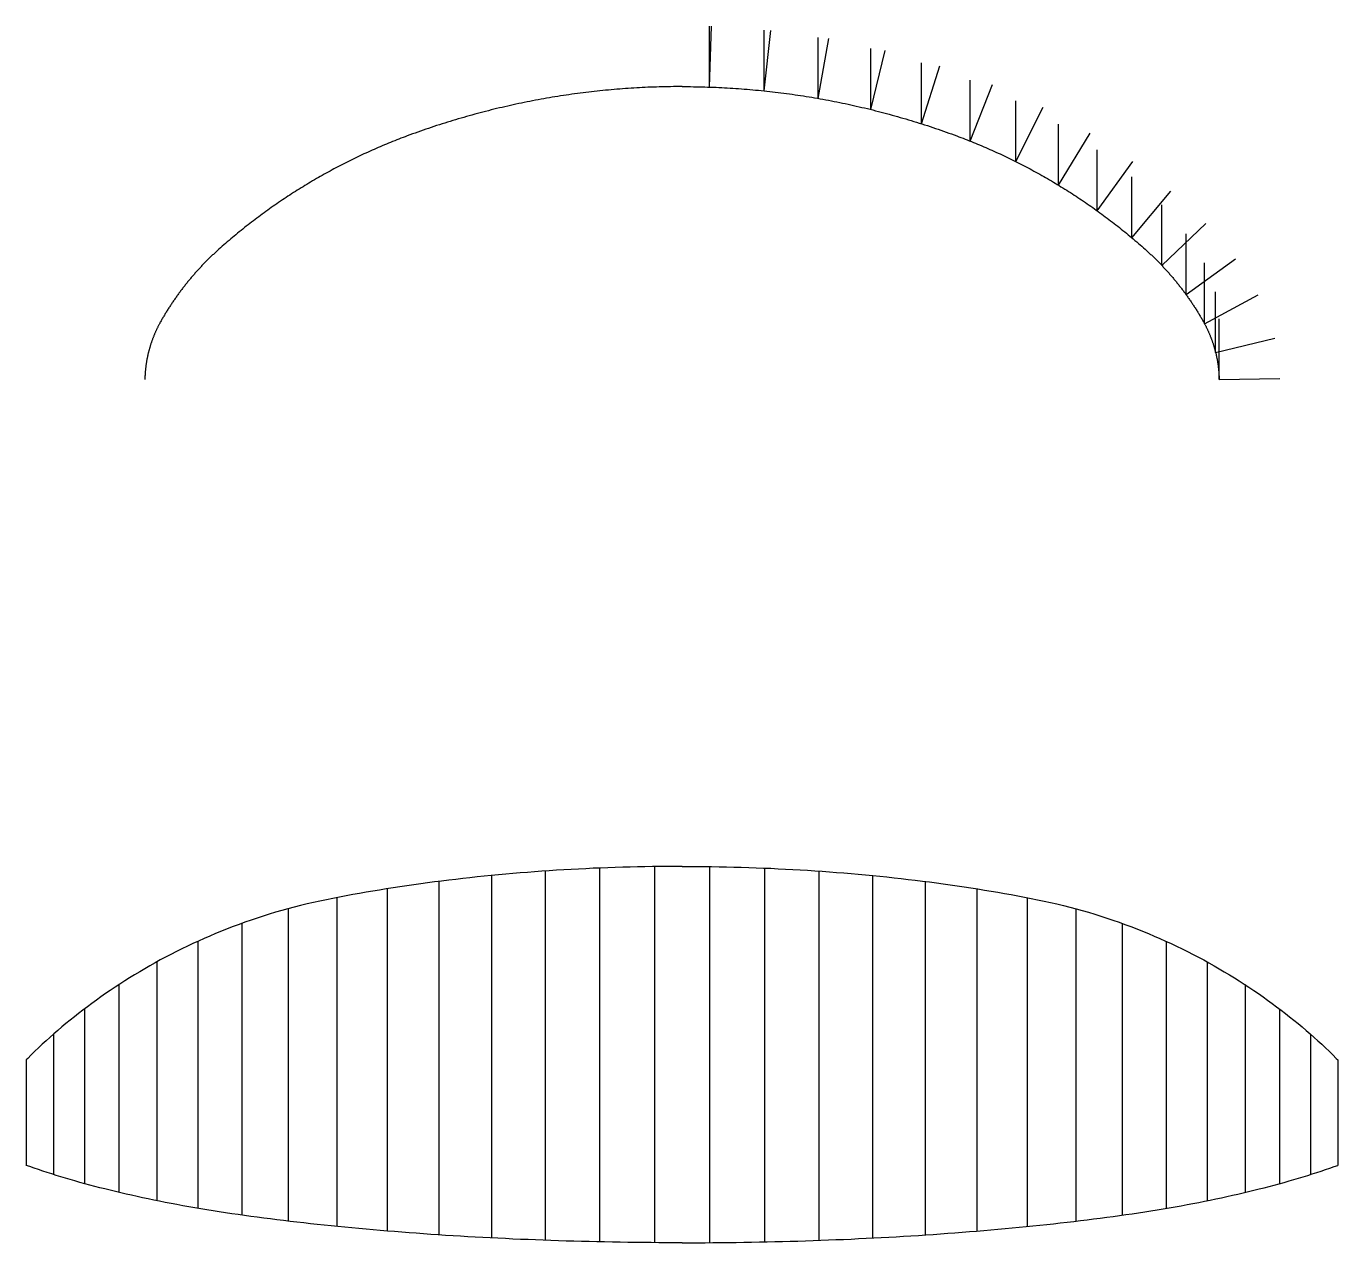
# Model space of a CAD drawing. Extents: x -539 to 539, y -309 to 690.
import ezdxf

# ---------------------------------------------------------------- set-up
doc = ezdxf.new("R2010")
doc.units = 0

msp = doc.modelspace()

# ---------------------------------------------------------------- linework, layer by layer
at = {"layer": 'default', "color": 1, "linetype": 'CONTINUOUS'}
for p, q in [((22.64, 640.44), (22.64, 690.44)), ((67.62, 637.3), (67.62, 687.3)), ((111.9, 631.12), (111.9, 681.12)), ((155.09, 622.04), (155.09, 672.04)), ((196.84, 610.28), (196.84, 660.28)), ((-76.71, 636.28), (-79.03, 636.01)), ((-74.4, 636.56), (-76.71, 636.28)), ((-72.08, 636.82), (-74.4, 636.56)), ((-69.77, 637.07), (-72.08, 636.82)), ((-67.45, 637.32), (-69.77, 637.07)), ((-65.13, 637.56), (-67.45, 637.32)), ((-62.81, 637.79), (-65.13, 637.56)), ((-60.49, 638.01), (-62.81, 637.79)), ((-58.17, 638.22), (-60.49, 638.01)), ((-55.85, 638.43), (-58.17, 638.22)), ((-53.53, 638.62), (-55.85, 638.43)), ((-51.21, 638.81), (-53.53, 638.62)), ((-48.88, 638.99), (-51.21, 638.81)), ((-46.56, 639.16), (-48.88, 638.99)), ((-44.24, 639.32), (-46.56, 639.16)), ((-41.91, 639.48), (-44.24, 639.32)), ((-39.59, 639.62), (-41.91, 639.48)), ((-37.26, 639.76), (-39.59, 639.62)), ((-34.93, 639.89), (-37.26, 639.76)), ((-32.61, 640.01), (-34.93, 639.89)), ((-30.28, 640.12), (-32.61, 640.01)), ((-27.95, 640.23), (-30.28, 640.12)), ((-25.62, 640.33), (-27.95, 640.23)), ((-23.3, 640.41), (-25.62, 640.33)), ((-20.97, 640.49), (-23.3, 640.41)), ((-18.64, 640.56), (-20.97, 640.49)), ((-16.31, 640.63), (-18.64, 640.56)), ((-13.98, 640.68), (-16.31, 640.63)), ((-11.65, 640.73), (-13.98, 640.68)), ((-9.32, 640.76), (-11.65, 640.73)), ((-6.99, 640.79), (-9.32, 640.76)), ((-4.66, 640.81), (-6.99, 640.79)), ((-2.33, 640.83), (-4.66, 640.81)), ((0, 640.83), (-2.33, 640.83)), ((236.81, 596.08), (236.81, 646.08)), ((-141, 625.34), (-143.27, 624.83)), ((-138.73, 625.84), (-141, 625.34)), ((-136.45, 626.34), (-138.73, 625.84)), ((-134.17, 626.82), (-136.45, 626.34)), ((-131.89, 627.3), (-134.17, 626.82)), ((-129.61, 627.77), (-131.89, 627.3)), ((-127.32, 628.23), (-129.61, 627.77)), ((-125.04, 628.68), (-127.32, 628.23)), ((-122.75, 629.13), (-125.04, 628.68)), ((-120.46, 629.56), (-122.75, 629.13)), ((-118.17, 629.99), (-120.46, 629.56)), ((-115.88, 630.41), (-118.17, 629.99)), ((-113.59, 630.82), (-115.88, 630.41)), ((-111.29, 631.22), (-113.59, 630.82)), ((-108.99, 631.62), (-111.29, 631.22)), ((-106.7, 632.01), (-108.99, 631.62)), ((-104.4, 632.39), (-106.7, 632.01)), ((-102.1, 632.76), (-104.4, 632.39)), ((-99.8, 633.12), (-102.1, 632.76)), ((-97.49, 633.47), (-99.8, 633.12)), ((-95.19, 633.82), (-97.49, 633.47)), ((-92.88, 634.16), (-95.19, 633.82)), ((-90.58, 634.48), (-92.88, 634.16)), ((-88.27, 634.8), (-90.58, 634.48)), ((-85.96, 635.12), (-88.27, 634.8)), ((-83.65, 635.42), (-85.96, 635.12)), ((-81.34, 635.72), (-83.65, 635.42)), ((-79.03, 636.01), (-81.34, 635.72)), ((274.49, 579.18), (274.49, 629.18)), ((-181.62, 614.92), (-183.86, 614.26)), ((-179.38, 615.57), (-181.62, 614.92)), ((-177.14, 616.21), (-179.38, 615.57)), ((-174.9, 616.84), (-177.14, 616.21)), ((-172.65, 617.46), (-174.9, 616.84)), ((-170.41, 618.08), (-172.65, 617.46)), ((-168.16, 618.68), (-170.41, 618.08)), ((-165.9, 619.28), (-168.16, 618.68)), ((-163.65, 619.88), (-165.9, 619.28)), ((-161.39, 620.46), (-163.65, 619.88)), ((-159.14, 621.03), (-161.39, 620.46)), ((-156.88, 621.6), (-159.14, 621.03)), ((-154.61, 622.16), (-156.88, 621.6)), ((-152.35, 622.71), (-154.61, 622.16)), ((-150.08, 623.25), (-152.35, 622.71)), ((-147.82, 623.79), (-150.08, 623.25)), ((-145.55, 624.31), (-147.82, 623.79)), ((-143.27, 624.83), (-145.55, 624.31)), ((-214.9, 604.25), (-217.09, 603.47)), ((-212.7, 605.02), (-214.9, 604.25)), ((-210.49, 605.77), (-212.7, 605.02)), ((-208.29, 606.53), (-210.49, 605.77)), ((-206.08, 607.27), (-208.29, 606.53)), ((-203.87, 608), (-206.08, 607.27)), ((-201.65, 608.73), (-203.87, 608)), ((-199.44, 609.45), (-201.65, 608.73)), ((-197.22, 610.16), (-199.44, 609.45)), ((-195, 610.87), (-197.22, 610.16)), ((-192.77, 611.56), (-195, 610.87)), ((-190.55, 612.25), (-192.77, 611.56)), ((-188.32, 612.93), (-190.55, 612.25)), ((-186.09, 613.6), (-188.32, 612.93)), ((-183.86, 614.26), (-186.09, 613.6)), ((309.41, 559.87), (309.41, 609.87)), ((-242.94, 593.59), (-244.63, 592.89)), ((-241.24, 594.29), (-242.94, 593.59)), ((-239.54, 594.98), (-241.24, 594.29)), ((-237.84, 595.67), (-239.54, 594.98)), ((-236.13, 596.35), (-237.84, 595.67)), ((-234.43, 597.02), (-236.13, 596.35)), ((-232.72, 597.69), (-234.43, 597.02)), ((-231.01, 598.35), (-232.72, 597.69)), ((-229.29, 599.01), (-231.01, 598.35)), ((-227.57, 599.65), (-229.29, 599.01)), ((-225.86, 600.29), (-227.57, 599.65)), ((-223.67, 601.1), (-225.86, 600.29)), ((-221.48, 601.9), (-223.67, 601.1)), ((-219.29, 602.69), (-221.48, 601.9)), ((-217.09, 603.47), (-219.29, 602.69)), ((-268.05, 582.34), (-269.71, 581.54)), ((-266.4, 583.14), (-268.05, 582.34)), ((-264.74, 583.92), (-266.4, 583.14)), ((-263.08, 584.7), (-264.74, 583.92)), ((-261.42, 585.48), (-263.08, 584.7)), ((-259.75, 586.25), (-261.42, 585.48)), ((-258.08, 587.01), (-259.75, 586.25)), ((-256.41, 587.77), (-258.08, 587.01)), ((-254.74, 588.52), (-256.41, 587.77)), ((-253.06, 589.26), (-254.74, 588.52)), ((-251.38, 590), (-253.06, 589.26)), ((-249.7, 590.73), (-251.38, 590)), ((-248.01, 591.45), (-249.7, 590.73)), ((-246.32, 592.17), (-248.01, 591.45)), ((-244.63, 592.89), (-246.32, 592.17)), ((341.23, 538.79), (341.23, 588.79)), ((-289.28, 571.46), (-290.89, 570.58)), ((-287.67, 572.33), (-289.28, 571.46)), ((-286.05, 573.2), (-287.67, 572.33)), ((-284.43, 574.06), (-286.05, 573.2)), ((-282.81, 574.92), (-284.43, 574.06)), ((-281.18, 575.77), (-282.81, 574.92)), ((-279.55, 576.61), (-281.18, 575.77)), ((-277.92, 577.45), (-279.55, 576.61)), ((-276.28, 578.28), (-277.92, 577.45)), ((-274.64, 579.1), (-276.28, 578.28)), ((-273, 579.92), (-274.64, 579.1)), ((-271.35, 580.73), (-273, 579.92)), ((-269.71, 581.54), (-271.35, 580.73)), ((-306.81, 561.44), (-308.38, 560.5)), ((-305.23, 562.38), (-306.81, 561.44)), ((-303.65, 563.32), (-305.23, 562.38)), ((-302.07, 564.25), (-303.65, 563.32)), ((-300.48, 565.17), (-302.07, 564.25)), ((-298.89, 566.09), (-300.48, 565.17)), ((-297.3, 567), (-298.89, 566.09)), ((-295.7, 567.9), (-297.3, 567)), ((-294.1, 568.8), (-295.7, 567.9)), ((-292.5, 569.69), (-294.1, 568.8)), ((-290.89, 570.58), (-292.5, 569.69)), ((369.71, 516.62), (369.71, 566.62)), ((-323.9, 550.71), (-325.43, 549.7)), ((-322.37, 551.72), (-323.9, 550.71)), ((-320.83, 552.72), (-322.37, 551.72)), ((-319.28, 553.71), (-320.83, 552.72)), ((-317.74, 554.7), (-319.28, 553.71)), ((-316.19, 555.68), (-317.74, 554.7)), ((-314.63, 556.66), (-316.19, 555.68)), ((-313.07, 557.62), (-314.63, 556.66)), ((-311.51, 558.59), (-313.07, 557.62)), ((-309.95, 559.55), (-311.51, 558.59)), ((-308.38, 560.5), (-309.95, 559.55)), ((-340.54, 539.29), (-342.03, 538.21)), ((-339.05, 540.35), (-340.54, 539.29)), ((-337.55, 541.42), (-339.05, 540.35)), ((-336.05, 542.47), (-337.55, 541.42)), ((-334.54, 543.52), (-336.05, 542.47)), ((-333.03, 544.57), (-334.54, 543.52)), ((-331.52, 545.61), (-333.03, 544.57)), ((-330.01, 546.64), (-331.52, 545.61)), ((-328.49, 547.67), (-330.01, 546.64)), ((-326.96, 548.69), (-328.49, 547.67)), ((-325.43, 549.7), (-326.96, 548.69)), ((394.47, 493.76), (394.47, 543.76)), ((-355.24, 528.31), (-356.69, 527.18)), ((-353.79, 529.43), (-355.24, 528.31)), ((-352.33, 530.55), (-353.79, 529.43)), ((-350.87, 531.66), (-352.33, 530.55)), ((-349.41, 532.76), (-350.87, 531.66)), ((-347.94, 533.87), (-349.41, 532.76)), ((-346.47, 534.96), (-347.94, 533.87)), ((-344.99, 536.05), (-346.47, 534.96)), ((-343.51, 537.13), (-344.99, 536.05)), ((-342.03, 538.21), (-343.51, 537.13)), ((-368.11, 517.96), (-369.52, 516.78)), ((-366.7, 519.13), (-368.11, 517.96)), ((-365.28, 520.3), (-366.7, 519.13)), ((-363.86, 521.46), (-365.28, 520.3)), ((-362.43, 522.61), (-363.86, 521.46)), ((-361, 523.76), (-362.43, 522.61)), ((-359.57, 524.91), (-361, 523.76)), ((-358.13, 526.04), (-359.57, 524.91)), ((-356.69, 527.18), (-358.13, 526.04)), ((414.34, 469.84), (414.34, 519.84)), ((-381.2, 506.66), (-381.78, 506.14)), ((-380.62, 507.18), (-381.2, 506.66)), ((-379.25, 508.4), (-380.62, 507.18)), ((-377.87, 509.61), (-379.25, 508.4)), ((-376.49, 510.82), (-377.87, 509.61)), ((-375.11, 512.02), (-376.49, 510.82)), ((-373.72, 513.22), (-375.11, 512.02)), ((-372.32, 514.41), (-373.72, 513.22)), ((-370.92, 515.6), (-372.32, 514.41)), ((-369.52, 516.78), (-370.92, 515.6)), ((-392.4, 495.91), (-392.94, 495.36)), ((-391.86, 496.47), (-392.4, 495.91)), ((-391.31, 497.02), (-391.86, 496.47)), ((-390.77, 497.57), (-391.31, 497.02)), ((-390.22, 498.12), (-390.77, 497.57)), ((-389.67, 498.67), (-390.22, 498.12)), ((-389.12, 499.21), (-389.67, 498.67)), ((-388.56, 499.76), (-389.12, 499.21)), ((-388.01, 500.3), (-388.56, 499.76)), ((-387.45, 500.84), (-388.01, 500.3)), ((-386.89, 501.38), (-387.45, 500.84)), ((-386.33, 501.92), (-386.89, 501.38)), ((-385.77, 502.45), (-386.33, 501.92)), ((-385.2, 502.98), (-385.77, 502.45)), ((-384.64, 503.51), (-385.2, 502.98)), ((-384.07, 504.04), (-384.64, 503.51)), ((-383.5, 504.57), (-384.07, 504.04)), ((-382.93, 505.1), (-383.5, 504.57)), ((-382.35, 505.62), (-382.93, 505.1)), ((-381.78, 506.14), (-382.35, 505.62)), ((429.49, 445.92), (429.49, 495.92)), ((-401.85, 485.62), (-402.36, 485.03)), ((-401.34, 486.2), (-401.85, 485.62)), ((-400.83, 486.79), (-401.34, 486.2)), ((-400.32, 487.37), (-400.83, 486.79)), ((-399.8, 487.95), (-400.32, 487.37)), ((-399.29, 488.53), (-399.8, 487.95)), ((-398.77, 489.11), (-399.29, 488.53)), ((-398.25, 489.69), (-398.77, 489.11)), ((-397.73, 490.26), (-398.25, 489.69)), ((-397.2, 490.84), (-397.73, 490.26)), ((-396.68, 491.41), (-397.2, 490.84)), ((-396.15, 491.98), (-396.68, 491.41)), ((-395.62, 492.54), (-396.15, 491.98)), ((-395.09, 493.11), (-395.62, 492.54)), ((-394.55, 493.67), (-395.09, 493.11)), ((-394.02, 494.24), (-394.55, 493.67)), ((-393.48, 494.8), (-394.02, 494.24)), ((-392.94, 495.36), (-393.48, 494.8)), ((-410.66, 474.78), (-411.13, 474.16)), ((-410.19, 475.39), (-410.66, 474.78)), ((-409.72, 476.01), (-410.19, 475.39)), ((-409.24, 476.62), (-409.72, 476.01)), ((-408.76, 477.23), (-409.24, 476.62)), ((-408.28, 477.84), (-408.76, 477.23)), ((-407.8, 478.45), (-408.28, 477.84)), ((-407.31, 479.06), (-407.8, 478.45)), ((-406.83, 479.66), (-407.31, 479.06)), ((-406.34, 480.26), (-406.83, 479.66)), ((-405.85, 480.87), (-406.34, 480.26)), ((-405.35, 481.47), (-405.85, 480.87)), ((-404.86, 482.06), (-405.35, 481.47)), ((-404.36, 482.66), (-404.86, 482.06)), ((-403.86, 483.26), (-404.36, 482.66)), ((-403.36, 483.85), (-403.86, 483.26)), ((-402.86, 484.44), (-403.36, 483.85)), ((-402.36, 485.03), (-402.86, 484.44)), ((-418.38, 464.07), (-418.81, 463.42)), ((-417.94, 464.71), (-418.38, 464.07)), ((-417.5, 465.35), (-417.94, 464.71)), ((-417.06, 465.99), (-417.5, 465.35)), ((-416.62, 466.63), (-417.06, 465.99)), ((-416.17, 467.26), (-416.62, 466.63)), ((-415.72, 467.9), (-416.17, 467.26)), ((-415.27, 468.53), (-415.72, 467.9)), ((-414.82, 469.16), (-415.27, 468.53)), ((-414.37, 469.79), (-414.82, 469.16)), ((-413.91, 470.42), (-414.37, 469.79)), ((-413.45, 471.05), (-413.91, 470.42)), ((-412.99, 471.67), (-413.45, 471.05)), ((-412.53, 472.3), (-412.99, 471.67)), ((-412.07, 472.92), (-412.53, 472.3)), ((-411.6, 473.54), (-412.07, 472.92)), ((-411.13, 474.16), (-411.6, 473.54)), ((438.6, 422.24), (438.6, 472.24)), ((-425.47, 452.94), (-425.87, 452.27)), ((-425.07, 453.61), (-425.47, 452.94)), ((-424.67, 454.27), (-425.07, 453.61)), ((-424.26, 454.93), (-424.67, 454.27)), ((-423.86, 455.59), (-424.26, 454.93)), ((-423.45, 456.25), (-423.86, 455.59)), ((-423.04, 456.91), (-423.45, 456.25)), ((-422.62, 457.57), (-423.04, 456.91)), ((-422.21, 458.23), (-422.62, 457.57)), ((-421.79, 458.88), (-422.21, 458.23)), ((-421.37, 459.53), (-421.79, 458.88)), ((-420.95, 460.19), (-421.37, 459.53)), ((-420.53, 460.84), (-420.95, 460.19)), ((-420.1, 461.49), (-420.53, 460.84)), ((-419.67, 462.13), (-420.1, 461.49)), ((-419.24, 462.78), (-419.67, 462.13)), ((-418.81, 463.42), (-419.24, 462.78)), ((-431.38, 442.22), (-431.6, 441.77)), ((-431.16, 442.67), (-431.38, 442.22)), ((-430.94, 443.12), (-431.16, 442.67)), ((-430.71, 443.57), (-430.94, 443.12)), ((-430.49, 444.02), (-430.71, 443.57)), ((-430.26, 444.47), (-430.49, 444.02)), ((-430.02, 444.92), (-430.26, 444.47)), ((-429.79, 445.36), (-430.02, 444.92)), ((-429.55, 445.81), (-429.79, 445.36)), ((-429.31, 446.25), (-429.55, 445.81)), ((-429.07, 446.69), (-429.31, 446.25)), ((-428.83, 447.13), (-429.07, 446.69)), ((-428.59, 447.57), (-428.83, 447.13)), ((-428.2, 448.24), (-428.59, 447.57)), ((-427.82, 448.92), (-428.2, 448.24)), ((-427.43, 449.59), (-427.82, 448.92)), ((-427.04, 450.26), (-427.43, 449.59)), ((-426.65, 450.94), (-427.04, 450.26)), ((-426.26, 451.6), (-426.65, 450.94)), ((-425.87, 452.27), (-426.26, 451.6)), ((441.49, 400), (441.49, 450)), ((-435.83, 431.55), (-436, 431.07)), ((-435.67, 432.02), (-435.83, 431.55)), ((-435.5, 432.5), (-435.67, 432.02)), ((-435.32, 432.97), (-435.5, 432.5)), ((-435.15, 433.44), (-435.32, 432.97)), ((-434.97, 433.91), (-435.15, 433.44)), ((-434.79, 434.38), (-434.97, 433.91)), ((-434.61, 434.85), (-434.79, 434.38)), ((-434.43, 435.32), (-434.61, 434.85)), ((-434.24, 435.79), (-434.43, 435.32)), ((-434.05, 436.25), (-434.24, 435.79)), ((-433.86, 436.72), (-434.05, 436.25)), ((-433.67, 437.18), (-433.86, 436.72)), ((-433.47, 437.65), (-433.67, 437.18)), ((-433.27, 438.11), (-433.47, 437.65)), ((-433.07, 438.57), (-433.27, 438.11)), ((-432.87, 439.03), (-433.07, 438.57)), ((-432.66, 439.49), (-432.87, 439.03)), ((-432.46, 439.95), (-432.66, 439.49)), ((-432.25, 440.4), (-432.46, 439.95)), ((-432.03, 440.86), (-432.25, 440.4)), ((-431.82, 441.32), (-432.03, 440.86)), ((-431.6, 441.77), (-431.82, 441.32)), ((-439.03, 420.44), (-439.14, 419.95)), ((-438.92, 420.93), (-439.03, 420.44)), ((-438.8, 421.42), (-438.92, 420.93)), ((-438.68, 421.91), (-438.8, 421.42)), ((-438.57, 422.4), (-438.68, 421.91)), ((-438.44, 422.88), (-438.57, 422.4)), ((-438.32, 423.37), (-438.44, 422.88)), ((-438.19, 423.86), (-438.32, 423.37)), ((-438.06, 424.34), (-438.19, 423.86)), ((-437.93, 424.83), (-438.06, 424.34)), ((-437.8, 425.31), (-437.93, 424.83)), ((-437.66, 425.8), (-437.8, 425.31)), ((-437.52, 426.28), (-437.66, 425.8)), ((-437.38, 426.76), (-437.52, 426.28)), ((-437.24, 427.25), (-437.38, 426.76)), ((-437.09, 427.73), (-437.24, 427.25)), ((-436.94, 428.21), (-437.09, 427.73)), ((-436.79, 428.69), (-436.94, 428.21)), ((-436.64, 429.17), (-436.79, 428.69)), ((-436.48, 429.65), (-436.64, 429.17)), ((-436.32, 430.12), (-436.48, 429.65)), ((-436.16, 430.6), (-436.32, 430.12)), ((-436, 431.07), (-436.16, 430.6)), ((-440.82, 410.03), (-440.87, 409.53)), ((-440.76, 410.53), (-440.82, 410.03)), ((-440.69, 411.03), (-440.76, 410.53)), ((-440.63, 411.53), (-440.69, 411.03)), ((-440.56, 412.03), (-440.63, 411.53)), ((-440.49, 412.53), (-440.56, 412.03)), ((-440.42, 413.02), (-440.49, 412.53)), ((-440.34, 413.52), (-440.42, 413.02)), ((-440.26, 414.02), (-440.34, 413.52)), ((-440.18, 414.51), (-440.26, 414.02)), ((-440.1, 415.01), (-440.18, 414.51)), ((-440.02, 415.51), (-440.1, 415.01)), ((-439.93, 416), (-440.02, 415.51)), ((-439.84, 416.5), (-439.93, 416)), ((-439.75, 416.99), (-439.84, 416.5)), ((-439.65, 417.49), (-439.75, 416.99)), ((-439.55, 417.98), (-439.65, 417.49)), ((-439.45, 418.47), (-439.55, 417.98)), ((-439.35, 418.96), (-439.45, 418.47)), ((-439.25, 419.46), (-439.35, 418.96)), ((-439.14, 419.95), (-439.25, 419.46)), ((-441.48, 400.5), (-441.49, 400)), ((-441.47, 401.01), (-441.48, 400.5)), ((-441.46, 401.51), (-441.47, 401.01)), ((-441.44, 402.01), (-441.46, 401.51)), ((-441.42, 402.51), (-441.44, 402.01)), ((-441.4, 403.02), (-441.42, 402.51)), ((-441.37, 403.52), (-441.4, 403.02)), ((-441.34, 404.02), (-441.37, 403.52)), ((-441.31, 404.52), (-441.34, 404.02)), ((-441.28, 405.02), (-441.31, 404.52)), ((-441.24, 405.53), (-441.28, 405.02)), ((-441.21, 406.03), (-441.24, 405.53)), ((-441.17, 406.53), (-441.21, 406.03)), ((-441.12, 407.03), (-441.17, 406.53)), ((-441.08, 407.53), (-441.12, 407.03)), ((-441.03, 408.03), (-441.08, 407.53)), ((-440.98, 408.53), (-441.03, 408.03)), ((-440.93, 409.03), (-440.98, 408.53)), ((-440.87, 409.53), (-440.93, 409.03)), ((0, 0), (-6.1, -0.01)), ((0, 0), (6.1, -0.01)), ((-185.99, -10.66), (-191.78, -11.35)), ((-180.17, -9.99), (-185.99, -10.66)), ((-174.34, -9.34), (-180.17, -9.99)), ((-168.49, -8.71), (-174.34, -9.34)), ((-162.62, -8.1), (-168.49, -8.71)), ((-156.74, -7.51), (-162.62, -8.1)), ((-150.84, -6.95), (-156.74, -7.51)), ((-156.6, -7.5), (-156.6, -305.4)), ((-144.92, -6.41), (-150.84, -6.95)), ((-138.99, -5.89), (-144.92, -6.41)), ((-133.05, -5.39), (-138.99, -5.89)), ((-127.09, -4.91), (-133.05, -5.39)), ((-121.12, -4.46), (-127.09, -4.91)), ((-115.14, -4.02), (-121.12, -4.46)), ((-109.15, -3.61), (-115.14, -4.02)), ((-112.46, -3.84), (-112.46, -307.32)), ((-103.15, -3.22), (-109.15, -3.61)), ((-97.13, -2.86), (-103.15, -3.22)), ((-91.11, -2.51), (-97.13, -2.86)), ((-85.08, -2.19), (-91.11, -2.51)), ((-79.04, -1.89), (-85.08, -2.19)), ((-72.99, -1.61), (-79.04, -1.89)), ((-66.93, -1.35), (-72.99, -1.61)), ((-67.75, -1.39), (-67.75, -308.6)), ((-60.87, -1.12), (-66.93, -1.35)), ((-54.8, -0.9), (-60.87, -1.12)), ((-48.72, -0.72), (-54.8, -0.9)), ((-42.64, -0.55), (-48.72, -0.72)), ((-36.56, -0.4), (-42.64, -0.55)), ((-30.47, -0.28), (-36.56, -0.4)), ((-24.38, -0.18), (-30.47, -0.28)), ((-18.29, -0.1), (-24.38, -0.18)), ((-22.65, -0.16), (-22.65, -309.25)), ((-12.19, -0.04), (-18.29, -0.1)), ((-6.1, -0.01), (-12.19, -0.04)), ((6.1, -0.01), (12.19, -0.04)), ((12.19, -0.04), (18.29, -0.1)), ((18.29, -0.1), (24.38, -0.18)), ((24.38, -0.18), (30.47, -0.28)), ((30.47, -0.28), (36.56, -0.4)), ((36.56, -0.4), (42.64, -0.55)), ((42.64, -0.55), (48.72, -0.72)), ((48.72, -0.72), (54.8, -0.9)), ((54.8, -0.9), (60.87, -1.12)), ((60.87, -1.12), (66.93, -1.35)), ((66.93, -1.35), (72.99, -1.61)), ((72.99, -1.61), (79.04, -1.89)), ((79.04, -1.89), (85.08, -2.19)), ((85.08, -2.19), (91.11, -2.51)), ((91.11, -2.51), (97.13, -2.86)), ((97.13, -2.86), (103.15, -3.22)), ((103.15, -3.22), (109.15, -3.61)), ((109.15, -3.61), (115.14, -4.02)), ((115.14, -4.02), (121.12, -4.46)), ((121.12, -4.46), (127.09, -4.91)), ((127.09, -4.91), (133.05, -5.39)), ((133.05, -5.39), (138.99, -5.89)), ((138.99, -5.89), (144.92, -6.41)), ((144.92, -6.41), (150.84, -6.95)), ((150.84, -6.95), (156.74, -7.51)), ((156.74, -7.51), (162.62, -8.1)), ((162.62, -8.1), (168.49, -8.71)), ((168.49, -8.71), (174.34, -9.34)), ((174.34, -9.34), (180.17, -9.99)), ((180.17, -9.99), (185.99, -10.66)), ((185.99, -10.66), (191.78, -11.35)), ((-259.69, -21.3), (-265.19, -22.26)), ((-254.16, -20.35), (-259.69, -21.3)), ((-248.6, -19.43), (-254.16, -20.35)), ((-243.02, -18.53), (-248.6, -19.43)), ((-237.42, -17.65), (-243.02, -18.53)), ((-242.42, -18.43), (-242.42, -299.7)), ((-231.79, -16.79), (-237.42, -17.65)), ((-226.14, -15.95), (-231.79, -16.79)), ((-220.47, -15.13), (-226.14, -15.95)), ((-214.77, -14.33), (-220.47, -15.13)), ((-209.06, -13.56), (-214.77, -14.33)), ((-203.32, -12.8), (-209.06, -13.56)), ((-197.56, -12.06), (-203.32, -12.8)), ((-199.98, -12.37), (-199.98, -302.86)), ((-191.78, -11.35), (-197.56, -12.06)), ((191.78, -11.35), (197.56, -12.06)), ((197.56, -12.06), (203.32, -12.8)), ((203.32, -12.8), (209.06, -13.56)), ((209.06, -13.56), (214.77, -14.33)), ((214.77, -14.33), (220.47, -15.13)), ((220.47, -15.13), (226.14, -15.95)), ((226.14, -15.95), (231.79, -16.79)), ((231.79, -16.79), (237.42, -17.65)), ((237.42, -17.65), (243.02, -18.53)), ((243.02, -18.53), (248.6, -19.43)), ((248.6, -19.43), (254.16, -20.35)), ((254.16, -20.35), (259.69, -21.3)), ((259.69, -21.3), (265.19, -22.26)), ((-313.46, -32.13), (-318.67, -33.45)), ((-308.21, -30.86), (-313.46, -32.13)), ((-302.94, -29.64), (-308.21, -30.86)), ((-297.63, -28.48), (-302.94, -29.64)), ((-292.3, -27.37), (-297.63, -28.48)), ((-286.93, -26.31), (-292.3, -27.37)), ((-281.54, -25.27), (-286.93, -26.31)), ((-283.72, -25.69), (-283.72, -295.93)), ((-276.12, -24.24), (-281.54, -25.27)), ((-270.67, -23.24), (-276.12, -24.24)), ((-265.19, -22.26), (-270.67, -23.24)), ((265.19, -22.26), (270.67, -23.24)), ((270.67, -23.24), (276.12, -24.24)), ((276.12, -24.24), (281.54, -25.27)), ((281.54, -25.27), (286.93, -26.31)), ((286.93, -26.31), (292.3, -27.37)), ((292.3, -27.37), (297.63, -28.48)), ((297.63, -28.48), (302.94, -29.64)), ((302.94, -29.64), (308.21, -30.86)), ((308.21, -30.86), (313.46, -32.13)), ((313.46, -32.13), (318.67, -33.45)), ((-349.27, -42.5), (-354.25, -44.18)), ((-344.25, -40.87), (-349.27, -42.5)), ((-339.2, -39.28), (-344.25, -40.87)), ((-334.12, -37.75), (-339.2, -39.28)), ((-329, -36.27), (-334.12, -37.75)), ((-323.85, -34.83), (-329, -36.27)), ((-318.67, -33.45), (-323.85, -34.83)), ((-323.64, -34.78), (-323.64, -291.58)), ((318.67, -33.45), (323.85, -34.83)), ((323.85, -34.83), (329, -36.27)), ((329, -36.27), (334.12, -37.75)), ((334.12, -37.75), (339.2, -39.28)), ((339.2, -39.28), (344.25, -40.87)), ((344.25, -40.87), (349.27, -42.5)), ((349.27, -42.5), (354.25, -44.18)), ((-378.6, -53.29), (-383.36, -55.24)), ((-373.8, -51.38), (-378.6, -53.29)), ((-368.97, -49.51), (-373.8, -51.38)), ((-364.1, -47.69), (-368.97, -49.51)), ((-359.19, -45.91), (-364.1, -47.69)), ((-361.82, -46.86), (-361.82, -286.67)), ((-354.25, -44.18), (-359.19, -45.91)), ((354.25, -44.18), (359.19, -45.91)), ((359.19, -45.91), (364.1, -47.69)), ((364.1, -47.69), (368.97, -49.51)), ((368.97, -49.51), (373.8, -51.38)), ((373.8, -51.38), (378.6, -53.29)), ((378.6, -53.29), (383.36, -55.24)), ((-402.01, -63.47), (-406.58, -65.62)), ((-397.41, -61.35), (-402.01, -63.47)), ((-397.91, -61.58), (-397.91, -281.06)), ((-392.77, -59.27), (-397.41, -61.35)), ((-388.08, -57.24), (-392.77, -59.27)), ((-383.36, -55.24), (-388.08, -57.24)), ((383.36, -55.24), (388.08, -57.24)), ((388.08, -57.24), (392.77, -59.27)), ((392.77, -59.27), (397.41, -61.35)), ((397.41, -61.35), (402.01, -63.47)), ((402.01, -63.47), (406.58, -65.62)), ((-424.42, -74.61), (-428.78, -76.94)), ((-420.02, -72.31), (-424.42, -74.61)), ((-415.58, -70.04), (-420.02, -72.31)), ((-411.1, -67.81), (-415.58, -70.04)), ((-406.58, -65.62), (-411.1, -67.81)), ((406.58, -65.62), (411.1, -67.81)), ((411.1, -67.81), (415.58, -70.04)), ((415.58, -70.04), (420.02, -72.31)), ((420.02, -72.31), (424.42, -74.61)), ((424.42, -74.61), (428.78, -76.94)), ((-441.58, -84.13), (-445.76, -86.59)), ((-437.36, -81.7), (-441.58, -84.13)), ((-433.09, -79.3), (-437.36, -81.7)), ((-428.78, -76.94), (-433.09, -79.3)), ((-431.64, -78.51), (-431.64, -274.77)), ((428.78, -76.94), (433.09, -79.3)), ((433.09, -79.3), (437.36, -81.7)), ((437.36, -81.7), (441.58, -84.13)), ((441.58, -84.13), (445.76, -86.59)), ((-462.04, -96.7), (-466, -99.29)), ((-458.04, -94.13), (-462.04, -96.7)), ((-453.99, -91.59), (-458.04, -94.13)), ((-449.9, -89.08), (-453.99, -91.59)), ((-445.76, -86.59), (-449.9, -89.08)), ((445.76, -86.59), (449.9, -89.08)), ((449.9, -89.08), (453.99, -91.59)), ((453.99, -91.59), (458.04, -94.13)), ((458.04, -94.13), (462.04, -96.7)), ((462.04, -96.7), (466, -99.29)), ((-477.58, -107.21), (-481.34, -109.89)), ((-473.76, -104.55), (-477.58, -107.21)), ((-469.9, -101.91), (-473.76, -104.55)), ((-466, -99.29), (-469.9, -101.91)), ((-462.75, -97.17), (-462.75, -267.95)), ((466, -99.29), (469.9, -101.91)), ((469.9, -101.91), (473.76, -104.55)), ((473.76, -104.55), (477.58, -107.21)), ((477.58, -107.21), (481.34, -109.89)), ((-492.35, -118.06), (-495.92, -120.82)), ((-488.73, -115.32), (-492.35, -118.06)), ((-491.09, -117.1), (-491.09, -260.74)), ((-485.06, -112.6), (-488.73, -115.32)), ((-481.34, -109.89), (-485.06, -112.6)), ((481.34, -109.89), (485.06, -112.6)), ((485.06, -112.6), (488.73, -115.32)), ((488.73, -115.32), (492.35, -118.06)), ((492.35, -118.06), (495.92, -120.82)), ((-506.34, -129.18), (-509.71, -132)), ((-502.92, -126.38), (-506.34, -129.18)), ((-499.44, -123.59), (-502.92, -126.38)), ((-495.92, -120.82), (-499.44, -123.59)), ((495.92, -120.82), (499.44, -123.59)), ((499.44, -123.59), (502.92, -126.38)), ((502.92, -126.38), (506.34, -129.18)), ((506.34, -129.18), (509.71, -132)), ((-516.3, -137.66), (-519.51, -140.51)), ((-516.52, -137.86), (-516.52, -253.27)), ((-513.03, -134.82), (-516.3, -137.66)), ((-509.71, -132), (-513.03, -134.82)), ((509.71, -132), (513.03, -134.82)), ((513.03, -134.82), (516.3, -137.66)), ((516.3, -137.66), (519.51, -140.51)), ((-528.85, -149.12), (-531.86, -152)), ((-525.79, -146.24), (-528.85, -149.12)), ((-522.68, -143.37), (-525.79, -146.24)), ((-519.51, -140.51), (-522.68, -143.37)), ((519.51, -140.51), (522.68, -143.37)), ((522.68, -143.37), (525.79, -146.24)), ((525.79, -146.24), (528.85, -149.12)), ((528.85, -149.12), (531.86, -152)), ((-537.71, -157.78), (-539, -159.09)), ((-539, -159.09), (-539, -245.71)), ((-539, -159.09), (-539, -245.71)), ((-534.81, -154.89), (-537.71, -157.78)), ((-531.86, -152), (-534.81, -154.89)), ((531.86, -152), (534.81, -154.89)), ((534.81, -154.89), (537.71, -157.78)), ((537.71, -157.78), (539, -159.09)), ((539, -159.09), (539, -245.71)), ((-535.95, -246.79), (-539, -245.71)), ((-532.49, -248.01), (-535.95, -246.79)), ((532.49, -248.01), (535.95, -246.79)), ((535.95, -246.79), (539, -245.71)), ((-528.96, -249.21), (-532.49, -248.01)), ((-525.39, -250.41), (-528.96, -249.21)), ((-521.76, -251.6), (-525.39, -250.41)), ((-518.08, -252.78), (-521.76, -251.6)), ((-514.35, -253.95), (-518.08, -252.78)), ((-510.57, -255.11), (-514.35, -253.95)), ((-506.74, -256.27), (-510.57, -255.11)), ((-502.85, -257.41), (-506.74, -256.27)), ((-498.92, -258.55), (-502.85, -257.41)), ((-494.94, -259.67), (-498.92, -258.55)), ((494.94, -259.67), (498.92, -258.55)), ((498.92, -258.55), (502.85, -257.41)), ((502.85, -257.41), (506.74, -256.27)), ((506.74, -256.27), (510.57, -255.11)), ((510.57, -255.11), (514.35, -253.95)), ((514.35, -253.95), (518.08, -252.78)), ((518.08, -252.78), (521.76, -251.6)), ((521.76, -251.6), (525.39, -250.41)), ((525.39, -250.41), (528.96, -249.21)), ((528.96, -249.21), (532.49, -248.01)), ((-490.9, -260.79), (-494.94, -259.67)), ((-486.82, -261.89), (-490.9, -260.79)), ((-482.69, -262.99), (-486.82, -261.89)), ((-478.51, -264.07), (-482.69, -262.99)), ((-474.28, -265.14), (-478.51, -264.07)), ((-470.01, -266.2), (-474.28, -265.14)), ((-465.68, -267.25), (-470.01, -266.2)), ((-461.32, -268.29), (-465.68, -267.25)), ((-456.9, -269.32), (-461.32, -268.29)), ((-452.44, -270.33), (-456.9, -269.32)), ((452.44, -270.33), (456.9, -269.32)), ((456.9, -269.32), (461.32, -268.29)), ((461.32, -268.29), (465.68, -267.25)), ((465.68, -267.25), (470.01, -266.2)), ((470.01, -266.2), (474.28, -265.14)), ((474.28, -265.14), (478.51, -264.07)), ((478.51, -264.07), (482.69, -262.99)), ((482.69, -262.99), (486.82, -261.89)), ((486.82, -261.89), (490.9, -260.79)), ((490.9, -260.79), (494.94, -259.67)), ((-447.94, -271.33), (-452.44, -270.33)), ((-443.39, -272.32), (-447.94, -271.33)), ((-438.79, -273.3), (-443.39, -272.32)), ((-434.15, -274.26), (-438.79, -273.3)), ((-429.47, -275.21), (-434.15, -274.26)), ((-424.75, -276.15), (-429.47, -275.21)), ((-419.98, -277.07), (-424.75, -276.15)), ((-415.17, -277.98), (-419.98, -277.07)), ((-410.32, -278.87), (-415.17, -277.98)), ((-405.43, -279.75), (-410.32, -278.87)), ((-400.49, -280.61), (-405.43, -279.75)), ((400.49, -280.61), (405.43, -279.75)), ((405.43, -279.75), (410.32, -278.87)), ((410.32, -278.87), (415.17, -277.98)), ((415.17, -277.98), (419.98, -277.07)), ((419.98, -277.07), (424.75, -276.15)), ((424.75, -276.15), (429.47, -275.21)), ((429.47, -275.21), (434.15, -274.26)), ((434.15, -274.26), (438.79, -273.3)), ((438.79, -273.3), (443.39, -272.32)), ((443.39, -272.32), (447.94, -271.33)), ((447.94, -271.33), (452.44, -270.33)), ((-395.52, -281.46), (-400.49, -280.61)), ((-390.51, -282.3), (-395.52, -281.46)), ((-385.46, -283.12), (-390.51, -282.3)), ((-380.37, -283.92), (-385.46, -283.12)), ((-375.24, -284.71), (-380.37, -283.92)), ((-370.08, -285.48), (-375.24, -284.71)), ((-364.87, -286.23), (-370.08, -285.48)), ((-359.63, -286.97), (-364.87, -286.23)), ((-354.36, -287.7), (-359.63, -286.97)), ((-349.05, -288.4), (-354.36, -287.7)), ((-343.71, -289.1), (-349.05, -288.4)), ((-338.33, -289.78), (-343.71, -289.1)), ((-332.91, -290.46), (-338.33, -289.78)), ((-327.47, -291.12), (-332.91, -290.46)), ((327.47, -291.12), (332.91, -290.46)), ((332.91, -290.46), (338.33, -289.78)), ((338.33, -289.78), (343.71, -289.1)), ((343.71, -289.1), (349.05, -288.4)), ((349.05, -288.4), (354.36, -287.7)), ((354.36, -287.7), (359.63, -286.97)), ((359.63, -286.97), (364.87, -286.23)), ((364.87, -286.23), (370.08, -285.48)), ((370.08, -285.48), (375.24, -284.71)), ((375.24, -284.71), (380.37, -283.92)), ((380.37, -283.92), (385.46, -283.12)), ((385.46, -283.12), (390.51, -282.3)), ((390.51, -282.3), (395.52, -281.46)), ((395.52, -281.46), (400.49, -280.61)), ((-321.99, -291.77), (-327.47, -291.12)), ((-316.48, -292.41), (-321.99, -291.77)), ((-310.93, -293.05), (-316.48, -292.41)), ((-305.36, -293.66), (-310.93, -293.05)), ((-299.75, -294.27), (-305.36, -293.66)), ((-294.12, -294.87), (-299.75, -294.27)), ((-288.45, -295.45), (-294.12, -294.87)), ((-282.76, -296.03), (-288.45, -295.45)), ((-277.04, -296.59), (-282.76, -296.03)), ((-271.29, -297.14), (-277.04, -296.59)), ((-265.52, -297.68), (-271.29, -297.14)), ((-259.71, -298.21), (-265.52, -297.68)), ((-253.88, -298.72), (-259.71, -298.21)), ((-248.03, -299.23), (-253.88, -298.72)), ((-242.15, -299.72), (-248.03, -299.23)), ((-236.25, -300.2), (-242.15, -299.72)), ((-230.32, -300.67), (-236.25, -300.2)), ((-224.37, -301.13), (-230.32, -300.67)), ((-218.4, -301.57), (-224.37, -301.13)), ((-212.41, -302), (-218.4, -301.57)), ((212.41, -302), (218.4, -301.57)), ((218.4, -301.57), (224.37, -301.13)), ((224.37, -301.13), (230.32, -300.67)), ((230.32, -300.67), (236.25, -300.2)), ((236.25, -300.2), (242.15, -299.72)), ((242.15, -299.72), (248.03, -299.23)), ((248.03, -299.23), (253.88, -298.72)), ((253.88, -298.72), (259.71, -298.21)), ((259.71, -298.21), (265.52, -297.68)), ((265.52, -297.68), (271.29, -297.14)), ((271.29, -297.14), (277.04, -296.59)), ((277.04, -296.59), (282.76, -296.03)), ((282.76, -296.03), (288.45, -295.45)), ((288.45, -295.45), (294.12, -294.87)), ((294.12, -294.87), (299.75, -294.27)), ((299.75, -294.27), (305.36, -293.66)), ((305.36, -293.66), (310.93, -293.05)), ((310.93, -293.05), (316.48, -292.41)), ((316.48, -292.41), (321.99, -291.77)), ((321.99, -291.77), (327.47, -291.12)), ((-206.39, -302.43), (-212.41, -302)), ((-200.36, -302.83), (-206.39, -302.43)), ((-194.3, -303.23), (-200.36, -302.83)), ((-188.22, -303.61), (-194.3, -303.23)), ((-182.13, -303.99), (-188.22, -303.61)), ((-176.02, -304.35), (-182.13, -303.99)), ((-169.89, -304.69), (-176.02, -304.35)), ((-163.74, -305.03), (-169.89, -304.69)), ((-157.58, -305.35), (-163.74, -305.03)), ((-151.4, -305.66), (-157.58, -305.35)), ((-145.2, -305.96), (-151.4, -305.66)), ((-139, -306.25), (-145.2, -305.96)), ((-132.77, -306.52), (-139, -306.25)), ((-126.54, -306.78), (-132.77, -306.52)), ((-120.29, -307.03), (-126.54, -306.78)), ((-114.03, -307.26), (-120.29, -307.03)), ((-107.76, -307.49), (-114.03, -307.26)), ((-101.47, -307.7), (-107.76, -307.49)), ((-95.18, -307.89), (-101.47, -307.7)), ((-88.88, -308.08), (-95.18, -307.89)), ((-82.57, -308.25), (-88.88, -308.08)), ((-76.25, -308.41), (-82.57, -308.25)), ((-69.92, -308.56), (-76.25, -308.41)), ((-63.59, -308.69), (-69.92, -308.56)), ((-57.25, -308.81), (-63.59, -308.69)), ((-50.9, -308.92), (-57.25, -308.81)), ((-44.55, -309.02), (-50.9, -308.92)), ((-38.19, -309.1), (-44.55, -309.02)), ((-31.83, -309.17), (-38.19, -309.1)), ((-25.47, -309.23), (-31.83, -309.17)), ((-19.1, -309.27), (-25.47, -309.23)), ((-12.74, -309.3), (-19.1, -309.27)), ((-6.37, -309.32), (-12.74, -309.3)), ((0, -309.33), (-6.37, -309.32)), ((0, -309.33), (6.37, -309.32)), ((6.37, -309.32), (12.74, -309.3)), ((12.74, -309.3), (19.1, -309.27)), ((19.1, -309.27), (25.47, -309.23)), ((25.47, -309.23), (31.83, -309.17)), ((31.83, -309.17), (38.19, -309.1)), ((38.19, -309.1), (44.55, -309.02)), ((44.55, -309.02), (50.9, -308.92)), ((50.9, -308.92), (57.25, -308.81)), ((57.25, -308.81), (63.59, -308.69)), ((63.59, -308.69), (69.92, -308.56)), ((69.92, -308.56), (76.25, -308.41)), ((76.25, -308.41), (82.57, -308.25)), ((82.57, -308.25), (88.88, -308.08)), ((88.88, -308.08), (95.18, -307.89)), ((95.18, -307.89), (101.47, -307.7)), ((101.47, -307.7), (107.76, -307.49)), ((107.76, -307.49), (114.03, -307.26)), ((114.03, -307.26), (120.29, -307.03)), ((120.29, -307.03), (126.54, -306.78)), ((126.54, -306.78), (132.77, -306.52)), ((132.77, -306.52), (139, -306.25)), ((139, -306.25), (145.2, -305.96)), ((145.2, -305.96), (151.4, -305.66)), ((151.4, -305.66), (157.58, -305.35)), ((157.58, -305.35), (163.74, -305.03)), ((163.74, -305.03), (169.89, -304.69)), ((169.89, -304.69), (176.02, -304.35)), ((176.02, -304.35), (182.13, -303.99)), ((182.13, -303.99), (188.22, -303.61)), ((188.22, -303.61), (194.3, -303.23)), ((194.3, -303.23), (200.36, -302.83)), ((200.36, -302.83), (206.39, -302.43)), ((206.39, -302.43), (212.41, -302))]:
    msp.add_line(p, q, dxfattribs=at)
at = {"layer": 'default', "color": 2, "linetype": 'CONTINUOUS'}
for p, q in [((22.64, 640.44), (24.35, 690.41)), ((67.62, 637.3), (72.91, 687.02)), ((111.9, 631.12), (120.56, 680.36)), ((155.09, 622.04), (167.08, 670.58)), ((196.84, 610.28), (211.94, 657.95)), ((236.81, 596.08), (255.34, 642.52)), ((274.49, 579.18), (296.8, 623.93)), ((309.41, 559.87), (335.35, 602.62)), ((341.23, 538.79), (370.47, 579.35)), ((369.71, 516.62), (401.91, 554.87)), ((394.47, 493.76), (430.68, 528.24)), ((414.34, 469.84), (454.81, 499.2)), ((429.49, 445.92), (473.49, 469.67)), ((438.6, 422.24), (487.17, 434.13)), ((441.49, 400), (491.48, 401))]:
    msp.add_line(p, q, dxfattribs=at)
at = {"layer": 'default', "color": 3, "linetype": 'CONTINUOUS'}
for p, q in [((0, 640.83), (2.33, 640.83)), ((2.33, 640.83), (4.66, 640.81)), ((4.66, 640.81), (6.99, 640.79)), ((6.99, 640.79), (9.32, 640.76)), ((9.32, 640.76), (11.65, 640.73)), ((11.65, 640.73), (13.98, 640.68)), ((13.98, 640.68), (16.31, 640.63)), ((16.31, 640.63), (18.64, 640.56)), ((18.64, 640.56), (20.97, 640.49)), ((20.97, 640.49), (23.3, 640.41)), ((23.3, 640.41), (25.62, 640.33)), ((25.62, 640.33), (27.95, 640.23)), ((27.95, 640.23), (30.28, 640.12)), ((30.28, 640.12), (32.61, 640.01)), ((32.61, 640.01), (34.93, 639.89)), ((34.93, 639.89), (37.26, 639.76)), ((37.26, 639.76), (39.59, 639.62)), ((39.59, 639.62), (41.91, 639.48)), ((41.91, 639.48), (44.24, 639.32)), ((44.24, 639.32), (46.56, 639.16)), ((46.56, 639.16), (48.88, 638.99)), ((48.88, 638.99), (51.21, 638.81)), ((51.21, 638.81), (53.53, 638.62)), ((53.53, 638.62), (55.85, 638.43)), ((55.85, 638.43), (58.17, 638.22)), ((58.17, 638.22), (60.49, 638.01)), ((60.49, 638.01), (62.81, 637.79)), ((62.81, 637.79), (65.13, 637.56)), ((65.13, 637.56), (67.45, 637.32)), ((67.45, 637.32), (69.77, 637.07)), ((69.77, 637.07), (72.08, 636.82)), ((72.08, 636.82), (74.4, 636.56)), ((74.4, 636.56), (76.71, 636.28)), ((76.71, 636.28), (79.03, 636.01)), ((79.03, 636.01), (81.34, 635.72)), ((81.34, 635.72), (83.65, 635.42)), ((83.65, 635.42), (85.96, 635.12)), ((85.96, 635.12), (88.27, 634.8)), ((88.27, 634.8), (90.58, 634.48)), ((90.58, 634.48), (92.88, 634.16)), ((92.88, 634.16), (95.19, 633.82)), ((95.19, 633.82), (97.49, 633.47)), ((97.49, 633.47), (99.8, 633.12)), ((99.8, 633.12), (102.1, 632.76)), ((102.1, 632.76), (104.4, 632.39)), ((104.4, 632.39), (106.7, 632.01)), ((106.7, 632.01), (108.99, 631.62)), ((108.99, 631.62), (111.29, 631.22)), ((111.29, 631.22), (113.59, 630.82)), ((113.59, 630.82), (115.88, 630.41)), ((115.88, 630.41), (118.17, 629.99)), ((118.17, 629.99), (120.46, 629.56)), ((120.46, 629.56), (122.75, 629.13)), ((122.75, 629.13), (125.04, 628.68)), ((125.04, 628.68), (127.32, 628.23)), ((127.32, 628.23), (129.61, 627.77)), ((129.61, 627.77), (131.89, 627.3)), ((131.89, 627.3), (134.17, 626.82)), ((134.17, 626.82), (136.45, 626.34)), ((136.45, 626.34), (138.73, 625.84)), ((138.73, 625.84), (141, 625.34)), ((141, 625.34), (143.27, 624.83)), ((143.27, 624.83), (145.55, 624.31)), ((145.55, 624.31), (147.82, 623.79)), ((147.82, 623.79), (150.08, 623.25)), ((150.08, 623.25), (152.35, 622.71)), ((152.35, 622.71), (154.61, 622.16)), ((154.61, 622.16), (156.88, 621.6)), ((156.88, 621.6), (159.14, 621.03)), ((159.14, 621.03), (161.39, 620.46)), ((161.39, 620.46), (163.65, 619.88)), ((163.65, 619.88), (165.9, 619.28)), ((165.9, 619.28), (168.16, 618.68)), ((168.16, 618.68), (170.41, 618.08)), ((170.41, 618.08), (172.65, 617.46)), ((172.65, 617.46), (174.9, 616.84)), ((174.9, 616.84), (177.14, 616.21)), ((177.14, 616.21), (179.38, 615.57)), ((179.38, 615.57), (181.62, 614.92)), ((181.62, 614.92), (183.86, 614.26)), ((183.86, 614.26), (186.09, 613.6)), ((186.09, 613.6), (188.32, 612.93)), ((188.32, 612.93), (190.55, 612.25)), ((190.55, 612.25), (192.77, 611.56)), ((192.77, 611.56), (195, 610.87)), ((195, 610.87), (197.22, 610.16)), ((197.22, 610.16), (199.44, 609.45)), ((199.44, 609.45), (201.65, 608.73)), ((201.65, 608.73), (203.87, 608)), ((203.87, 608), (206.08, 607.27)), ((206.08, 607.27), (208.29, 606.53)), ((208.29, 606.53), (210.49, 605.77)), ((210.49, 605.77), (212.7, 605.02)), ((212.7, 605.02), (214.9, 604.25)), ((214.9, 604.25), (217.09, 603.47)), ((217.09, 603.47), (219.29, 602.69)), ((219.29, 602.69), (221.48, 601.9)), ((221.48, 601.9), (223.67, 601.1)), ((223.67, 601.1), (225.86, 600.29)), ((225.86, 600.29), (227.57, 599.65)), ((227.57, 599.65), (229.29, 599.01)), ((229.29, 599.01), (231.01, 598.35)), ((231.01, 598.35), (232.72, 597.69)), ((232.72, 597.69), (234.43, 597.02)), ((234.43, 597.02), (236.13, 596.35)), ((236.13, 596.35), (237.84, 595.67)), ((237.84, 595.67), (239.54, 594.98)), ((239.54, 594.98), (241.24, 594.29)), ((241.24, 594.29), (242.94, 593.59)), ((242.94, 593.59), (244.63, 592.89)), ((244.63, 592.89), (246.32, 592.17)), ((246.32, 592.17), (248.01, 591.45)), ((248.01, 591.45), (249.7, 590.73)), ((249.7, 590.73), (251.38, 590)), ((251.38, 590), (253.06, 589.26)), ((253.06, 589.26), (254.74, 588.52)), ((254.74, 588.52), (256.41, 587.77)), ((256.41, 587.77), (258.08, 587.01)), ((258.08, 587.01), (259.75, 586.25)), ((259.75, 586.25), (261.42, 585.48)), ((261.42, 585.48), (263.08, 584.7)), ((263.08, 584.7), (264.74, 583.92)), ((264.74, 583.92), (266.4, 583.14)), ((266.4, 583.14), (268.05, 582.34)), ((268.05, 582.34), (269.71, 581.54)), ((269.71, 581.54), (271.35, 580.73)), ((271.35, 580.73), (273, 579.92)), ((273, 579.92), (274.64, 579.1)), ((274.64, 579.1), (276.28, 578.28)), ((276.28, 578.28), (277.92, 577.45)), ((277.92, 577.45), (279.55, 576.61)), ((279.55, 576.61), (281.18, 575.77)), ((281.18, 575.77), (282.81, 574.92)), ((282.81, 574.92), (284.43, 574.06)), ((284.43, 574.06), (286.05, 573.2)), ((286.05, 573.2), (287.67, 572.33)), ((287.67, 572.33), (289.28, 571.46)), ((289.28, 571.46), (290.89, 570.58)), ((290.89, 570.58), (292.5, 569.69)), ((292.5, 569.69), (294.1, 568.8)), ((294.1, 568.8), (295.7, 567.9)), ((295.7, 567.9), (297.3, 567)), ((297.3, 567), (298.89, 566.09)), ((298.89, 566.09), (300.48, 565.17)), ((300.48, 565.17), (302.07, 564.25)), ((302.07, 564.25), (303.65, 563.32)), ((303.65, 563.32), (305.23, 562.38)), ((305.23, 562.38), (306.81, 561.44)), ((306.81, 561.44), (308.38, 560.5)), ((308.38, 560.5), (309.95, 559.55)), ((309.95, 559.55), (311.51, 558.59)), ((311.51, 558.59), (313.07, 557.62)), ((313.07, 557.62), (314.63, 556.66)), ((314.63, 556.66), (316.19, 555.68)), ((316.19, 555.68), (317.74, 554.7)), ((317.74, 554.7), (319.28, 553.71)), ((319.28, 553.71), (320.83, 552.72)), ((320.83, 552.72), (322.37, 551.72)), ((322.37, 551.72), (323.9, 550.71)), ((323.9, 550.71), (325.43, 549.7)), ((325.43, 549.7), (326.96, 548.69)), ((326.96, 548.69), (328.49, 547.67)), ((328.49, 547.67), (330.01, 546.64)), ((330.01, 546.64), (331.52, 545.61)), ((331.52, 545.61), (333.03, 544.57)), ((333.03, 544.57), (334.54, 543.52)), ((334.54, 543.52), (336.05, 542.47)), ((336.05, 542.47), (337.55, 541.42)), ((337.55, 541.42), (339.05, 540.35)), ((339.05, 540.35), (340.54, 539.29)), ((340.54, 539.29), (342.03, 538.21)), ((342.03, 538.21), (343.51, 537.13)), ((343.51, 537.13), (344.99, 536.05)), ((344.99, 536.05), (346.47, 534.96)), ((346.47, 534.96), (347.94, 533.87)), ((347.94, 533.87), (349.41, 532.76)), ((349.41, 532.76), (350.87, 531.66)), ((350.87, 531.66), (352.33, 530.55)), ((352.33, 530.55), (353.79, 529.43)), ((353.79, 529.43), (355.24, 528.31)), ((355.24, 528.31), (356.69, 527.18)), ((356.69, 527.18), (358.13, 526.04)), ((358.13, 526.04), (359.57, 524.91)), ((359.57, 524.91), (361, 523.76)), ((361, 523.76), (362.43, 522.61)), ((362.43, 522.61), (363.86, 521.46)), ((363.86, 521.46), (365.28, 520.3)), ((365.28, 520.3), (366.7, 519.13)), ((366.7, 519.13), (368.11, 517.96)), ((368.11, 517.96), (369.52, 516.78)), ((369.52, 516.78), (370.92, 515.6)), ((370.92, 515.6), (372.32, 514.41)), ((372.32, 514.41), (373.72, 513.22)), ((373.72, 513.22), (375.11, 512.02)), ((375.11, 512.02), (376.49, 510.82)), ((376.49, 510.82), (377.87, 509.61)), ((377.87, 509.61), (379.25, 508.4)), ((379.25, 508.4), (380.62, 507.18)), ((380.62, 507.18), (381.2, 506.66)), ((381.2, 506.66), (381.78, 506.14)), ((381.78, 506.14), (382.35, 505.62)), ((382.35, 505.62), (382.93, 505.1)), ((382.93, 505.1), (383.5, 504.57)), ((383.5, 504.57), (384.07, 504.04)), ((384.07, 504.04), (384.64, 503.51)), ((384.64, 503.51), (385.2, 502.98)), ((385.2, 502.98), (385.77, 502.45)), ((385.77, 502.45), (386.33, 501.92)), ((386.33, 501.92), (386.89, 501.38)), ((386.89, 501.38), (387.45, 500.84)), ((387.45, 500.84), (388.01, 500.3)), ((388.01, 500.3), (388.56, 499.76)), ((388.56, 499.76), (389.12, 499.21)), ((389.12, 499.21), (389.67, 498.67)), ((389.67, 498.67), (390.22, 498.12)), ((390.22, 498.12), (390.77, 497.57)), ((390.77, 497.57), (391.31, 497.02)), ((391.31, 497.02), (391.86, 496.47)), ((391.86, 496.47), (392.4, 495.91)), ((392.4, 495.91), (392.94, 495.36)), ((392.94, 495.36), (393.48, 494.8)), ((393.48, 494.8), (394.02, 494.24)), ((394.02, 494.24), (394.55, 493.67)), ((394.55, 493.67), (395.09, 493.11)), ((395.09, 493.11), (395.62, 492.54)), ((395.62, 492.54), (396.15, 491.98)), ((396.15, 491.98), (396.68, 491.41)), ((396.68, 491.41), (397.2, 490.84)), ((397.2, 490.84), (397.73, 490.26)), ((397.73, 490.26), (398.25, 489.69)), ((398.25, 489.69), (398.77, 489.11)), ((398.77, 489.11), (399.29, 488.53)), ((399.29, 488.53), (399.8, 487.95)), ((399.8, 487.95), (400.32, 487.37)), ((400.32, 487.37), (400.83, 486.79)), ((400.83, 486.79), (401.34, 486.2)), ((401.34, 486.2), (401.85, 485.62)), ((401.85, 485.62), (402.36, 485.03)), ((402.36, 485.03), (402.86, 484.44)), ((402.86, 484.44), (403.36, 483.85)), ((403.36, 483.85), (403.86, 483.26)), ((403.86, 483.26), (404.36, 482.66)), ((404.36, 482.66), (404.86, 482.06)), ((404.86, 482.06), (405.35, 481.47)), ((405.35, 481.47), (405.85, 480.87)), ((405.85, 480.87), (406.34, 480.26)), ((406.34, 480.26), (406.83, 479.66)), ((406.83, 479.66), (407.31, 479.06)), ((407.31, 479.06), (407.8, 478.45)), ((407.8, 478.45), (408.28, 477.84)), ((408.28, 477.84), (408.76, 477.23)), ((408.76, 477.23), (409.24, 476.62)), ((409.24, 476.62), (409.72, 476.01)), ((409.72, 476.01), (410.19, 475.39)), ((410.19, 475.39), (410.66, 474.78)), ((410.66, 474.78), (411.13, 474.16)), ((411.13, 474.16), (411.6, 473.54)), ((411.6, 473.54), (412.07, 472.92)), ((412.07, 472.92), (412.53, 472.3)), ((412.53, 472.3), (412.99, 471.67)), ((412.99, 471.67), (413.45, 471.05)), ((413.45, 471.05), (413.91, 470.42)), ((413.91, 470.42), (414.37, 469.79)), ((414.37, 469.79), (414.82, 469.16)), ((414.82, 469.16), (415.27, 468.53)), ((415.27, 468.53), (415.72, 467.9)), ((415.72, 467.9), (416.17, 467.26)), ((416.17, 467.26), (416.62, 466.63)), ((416.62, 466.63), (417.06, 465.99)), ((417.06, 465.99), (417.5, 465.35)), ((417.5, 465.35), (417.94, 464.71)), ((417.94, 464.71), (418.38, 464.07)), ((418.38, 464.07), (418.81, 463.42)), ((418.81, 463.42), (419.24, 462.78)), ((419.24, 462.78), (419.67, 462.13)), ((419.67, 462.13), (420.1, 461.49)), ((420.1, 461.49), (420.53, 460.84)), ((420.53, 460.84), (420.95, 460.19)), ((420.95, 460.19), (421.37, 459.53)), ((421.37, 459.53), (421.79, 458.88)), ((421.79, 458.88), (422.21, 458.23)), ((422.21, 458.23), (422.62, 457.57)), ((422.62, 457.57), (423.04, 456.91)), ((423.04, 456.91), (423.45, 456.25)), ((423.45, 456.25), (423.86, 455.59)), ((423.86, 455.59), (424.26, 454.93)), ((424.26, 454.93), (424.67, 454.27)), ((424.67, 454.27), (425.07, 453.61)), ((425.07, 453.61), (425.47, 452.94)), ((425.47, 452.94), (425.87, 452.27)), ((425.87, 452.27), (426.26, 451.6)), ((426.26, 451.6), (426.65, 450.94)), ((426.65, 450.94), (427.04, 450.26)), ((427.04, 450.26), (427.43, 449.59)), ((427.43, 449.59), (427.82, 448.92)), ((427.82, 448.92), (428.2, 448.24)), ((428.2, 448.24), (428.59, 447.57)), ((428.59, 447.57), (428.83, 447.13)), ((428.83, 447.13), (429.07, 446.69)), ((429.07, 446.69), (429.31, 446.25)), ((429.31, 446.25), (429.55, 445.81)), ((429.55, 445.81), (429.79, 445.36)), ((429.79, 445.36), (430.02, 444.92)), ((430.02, 444.92), (430.26, 444.47)), ((430.26, 444.47), (430.49, 444.02)), ((430.49, 444.02), (430.71, 443.57)), ((430.71, 443.57), (430.94, 443.12)), ((430.94, 443.12), (431.16, 442.67)), ((431.16, 442.67), (431.38, 442.22)), ((431.38, 442.22), (431.6, 441.77)), ((431.6, 441.77), (431.82, 441.32)), ((431.82, 441.32), (432.03, 440.86)), ((432.03, 440.86), (432.25, 440.4)), ((432.25, 440.4), (432.46, 439.95)), ((432.46, 439.95), (432.66, 439.49)), ((432.66, 439.49), (432.87, 439.03)), ((432.87, 439.03), (433.07, 438.57)), ((433.07, 438.57), (433.27, 438.11)), ((433.27, 438.11), (433.47, 437.65)), ((433.47, 437.65), (433.67, 437.18)), ((433.67, 437.18), (433.86, 436.72)), ((433.86, 436.72), (434.05, 436.25)), ((434.05, 436.25), (434.24, 435.79)), ((434.24, 435.79), (434.43, 435.32)), ((434.43, 435.32), (434.61, 434.85)), ((434.61, 434.85), (434.79, 434.38)), ((434.79, 434.38), (434.97, 433.91)), ((434.97, 433.91), (435.15, 433.44)), ((435.15, 433.44), (435.32, 432.97)), ((435.32, 432.97), (435.5, 432.5)), ((435.5, 432.5), (435.67, 432.02)), ((435.67, 432.02), (435.83, 431.55)), ((435.83, 431.55), (436, 431.07)), ((436, 431.07), (436.16, 430.6)), ((436.16, 430.6), (436.32, 430.12)), ((436.32, 430.12), (436.48, 429.65)), ((436.48, 429.65), (436.64, 429.17)), ((436.64, 429.17), (436.79, 428.69)), ((436.79, 428.69), (436.94, 428.21)), ((436.94, 428.21), (437.09, 427.73)), ((437.09, 427.73), (437.24, 427.25)), ((437.24, 427.25), (437.38, 426.76)), ((437.38, 426.76), (437.52, 426.28)), ((437.52, 426.28), (437.66, 425.8)), ((437.66, 425.8), (437.8, 425.31)), ((437.8, 425.31), (437.93, 424.83)), ((437.93, 424.83), (438.06, 424.34)), ((438.06, 424.34), (438.19, 423.86)), ((438.19, 423.86), (438.32, 423.37)), ((438.32, 423.37), (438.44, 422.88)), ((438.44, 422.88), (438.57, 422.4)), ((438.57, 422.4), (438.68, 421.91)), ((438.68, 421.91), (438.8, 421.42)), ((438.8, 421.42), (438.92, 420.93)), ((438.92, 420.93), (439.03, 420.44)), ((439.03, 420.44), (439.14, 419.95)), ((439.14, 419.95), (439.25, 419.46)), ((439.25, 419.46), (439.35, 418.96)), ((439.35, 418.96), (439.45, 418.47)), ((439.45, 418.47), (439.55, 417.98)), ((439.55, 417.98), (439.65, 417.49)), ((439.65, 417.49), (439.75, 416.99)), ((439.75, 416.99), (439.84, 416.5)), ((439.84, 416.5), (439.93, 416)), ((439.93, 416), (440.02, 415.51)), ((440.02, 415.51), (440.1, 415.01)), ((440.1, 415.01), (440.18, 414.51)), ((440.18, 414.51), (440.26, 414.02)), ((440.26, 414.02), (440.34, 413.52)), ((440.34, 413.52), (440.42, 413.02)), ((440.42, 413.02), (440.49, 412.53)), ((440.49, 412.53), (440.56, 412.03)), ((440.56, 412.03), (440.63, 411.53)), ((440.63, 411.53), (440.69, 411.03)), ((440.69, 411.03), (440.76, 410.53)), ((440.76, 410.53), (440.82, 410.03)), ((440.82, 410.03), (440.87, 409.53)), ((440.87, 409.53), (440.93, 409.03)), ((440.93, 409.03), (440.98, 408.53)), ((440.98, 408.53), (441.03, 408.03)), ((441.03, 408.03), (441.08, 407.53)), ((441.08, 407.53), (441.12, 407.03)), ((441.12, 407.03), (441.17, 406.53)), ((441.17, 406.53), (441.21, 406.03)), ((441.21, 406.03), (441.24, 405.53)), ((441.24, 405.53), (441.28, 405.02)), ((441.28, 405.02), (441.31, 404.52)), ((441.31, 404.52), (441.34, 404.02)), ((441.34, 404.02), (441.37, 403.52)), ((441.37, 403.52), (441.4, 403.02)), ((441.4, 403.02), (441.42, 402.51)), ((441.42, 402.51), (441.44, 402.01)), ((441.44, 402.01), (441.46, 401.51)), ((441.46, 401.51), (441.47, 401.01)), ((441.47, 401.01), (441.48, 400.5)), ((441.48, 400.5), (441.49, 400)), ((22.65, -0.16), (22.65, -309.25)), ((67.75, -1.39), (67.75, -308.6)), ((112.46, -3.84), (112.46, -307.32)), ((156.6, -7.5), (156.6, -305.4)), ((199.98, -12.37), (199.98, -302.86)), ((242.42, -18.43), (242.42, -299.7)), ((283.72, -25.69), (283.72, -295.93)), ((323.64, -34.78), (323.64, -291.58)), ((361.82, -46.86), (361.82, -286.67)), ((397.91, -61.58), (397.91, -281.06)), ((431.64, -78.51), (431.64, -274.77)), ((462.75, -97.17), (462.75, -267.95)), ((491.09, -117.1), (491.09, -260.74)), ((516.52, -137.86), (516.52, -253.27)), ((539, -159.09), (539, -245.71))]:
    msp.add_line(p, q, dxfattribs=at)

doc.saveas('drawing.dxf')
